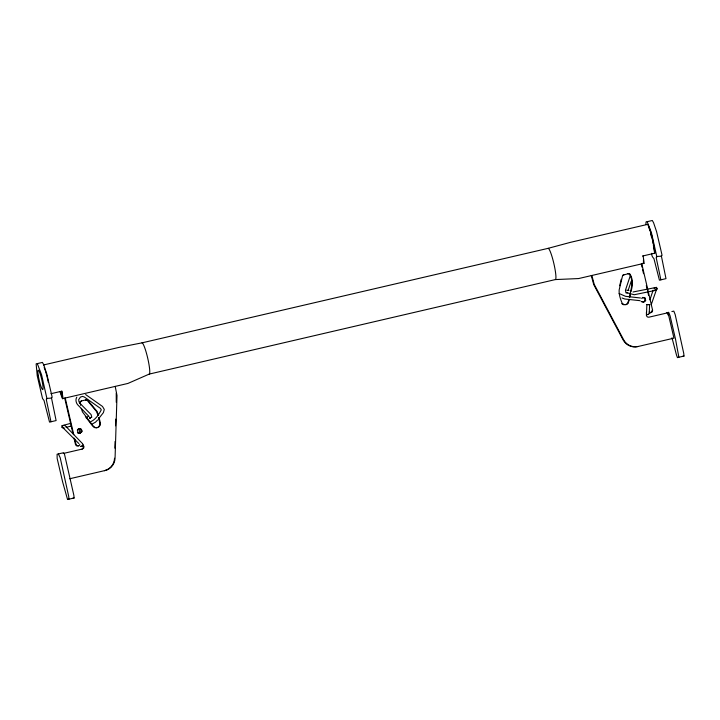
<?xml version="1.0" encoding="UTF-8"?>
<svg xmlns="http://www.w3.org/2000/svg" width="720" height="720" viewBox="0 0 720 720"><rect width="100%" height="100%" fill="white"/><g stroke="black" fill="none" stroke-linecap="round" stroke-linejoin="round"><path stroke-width="1.08" d="M649.224 313.632L649.611 304.623L646.866 304.587L646.542 312.777M114.858 448.164L115.065 441.459M115.542 425.808L115.749 419.103M116.271 402.336L116.235 393.21M645.885 224.541L646.029 221.958L652.311 220.5L653.58 222.75L656.586 231.669L661.869 254.376C663.507 257.967 655.191 254.745 656.271 258.021L660.87 279.837M79.578 403.407L79.839 401.922M652.086 310.392L651.816 311.877L650.61 312.777M628.92 299.457L627.534 303.561L625.734 304.695M629.352 297.261C630.792 289.719 634.14 281.142 629.37 274.041L627.894 273.771M629.442 299.34L628.047 303.444L626.256 304.569L623.619 304.722L621.783 303.642M629.874 297.135L630.522 293.841M630.954 291.636C632.727 285.894 633.294 279.18 629.892 273.924L628.416 273.645L622.584 275.265M646.416 312.255L646.443 315.72L647.343 316.944L648.819 317.214L668.034 312.741L673.947 338.148L637.704 346.581A13.275 13.158 76.9 0 1 623.097 339.885L593.721 284.571L591.309 275.607M46.98 398.826L41.571 374.787L37.323 363.636M79.812 444.456L79.146 445.761L76.41 445.779L75.51 444.564L74.007 438.084M656.865 256.896L651.456 232.866L647.208 221.715M619.677 285.75L621.234 279.27M643.455 261.738L643.455 260.028M628.2 290.241L631.206 281.214M649.926 299.79L653.121 290.187M651.222 304.704L656.694 288.963L655.803 290.358L657.45 288.738L656.379 287.388L633.033 291.978M51.453 397.782L56.106 420.57L49.536 422.1L44.028 400.5L42.525 398.493L37.242 375.795L36.135 363.888L42.426 362.421L43.686 364.68L46.692 373.599L51.975 396.297C53.622 399.888 45.306 396.675 46.386 399.951L50.985 421.767M661.347 255.852L665.991 278.649L659.421 280.179L653.922 258.57C652.716 257.301 651.609 256.104 651.654 253.332M630.297 275.67L625.446 290.223L625.977 292.896L627.696 292.743M76.815 397.125C75.357 399.411 75.906 402.543 77.499 404.586L89.046 416.502M666.747 312.759L668.682 312.309L670.068 315.765L675.522 339.21L678.879 357.246L677.439 357.579L676.476 354.996L671.994 337.779M671.877 311.562L673.803 311.112L675.189 314.577L683.73 353.313L684 356.049L677.439 357.579M98.55 426.906L99.72 425.133L99.801 423L98.568 417.699M98.469 418.887L103.392 412.641L104.283 409.41L102.492 406.44L85.617 394.533M97.614 420.003L95.535 422.163L92.502 423.855M86.319 418.176L88.065 416.331M77.427 429.822L78.57 428.733L81.351 429.3L81.9 431.613L79.668 433.368L81.9 431.613M641.718 298.494L642.87 297.414L645.129 298.125L645.66 300.447L643.932 302.058L641.151 301.473L642.654 301.941M643.41 302.175L645.66 300.447M89.937 418.383L91.008 417.429L89.478 418.023L91.782 417.204L91.08 414.567L79.533 402.885M81.567 400.905L80.361 401.796L80.568 405.324M81.972 449.127L83.178 448.227L83.025 444.924M90.972 421.605C95.778 419.328 99 414.288 101.295 409.824L100.413 408.357L84.321 397.008L82.557 396.396L80.424 397.071L78.678 399.645L79.011 402.066M623.934 274.689L622.539 275.904L619.146 289.953C618.822 294.534 620.469 299.394 622.305 303.516L624.141 304.596M643.977 263.349L578.61 278.559L555.363 279.576L149.211 374.094L127.899 383.445L62.532 398.655M654.057 288.18L656.379 287.388L654.732 287.973M70.533 423.396L62.073 425.691L61.713 427.374L64.044 427.959M646.956 314.667L648.738 314.163L647.1 314.631M43.551 364.959L119.349 347.319L141.948 342.864L548.109 248.346L570.339 242.37L647.217 224.478A14.067 1.881 76.9 0 1 653.58 244.611L654.894 253.161L642.546 256.032M67.554 499.5L74.115 497.979L73.845 495.234L64.458 454.068L63.513 452.736L57.096 454.23L57.15 458.397L62.604 481.842L67.554 499.5L68.985 499.167L68.715 496.431L60.183 457.695L58.392 453.933M72.675 498.312L74.115 497.979M682.569 356.382L684 356.049M66.114 427.356L71.424 426.006M50.949 393.705L61.938 391.149L62.694 396.09A5.112 0.684 76.9 0 1 62.694 398.727A5.112 0.684 76.9 0 1 61.533 396.36L60.03 391.59M81.045 401.022L86.049 399.861L87.84 400.338L97.083 411.444L98.595 415.458M642.87 297.414L642.348 297.54L645.129 298.125M80.19 433.242L77.409 432.675L78.912 433.134M63.279 453.474L82.494 449.001L83.7 448.11L83.97 446.616L82.458 443.493M69.75 478.746L104.913 470.565A13.275 13.158 76.9 0 0 115.065 458.109L117 395.505L115.2 386.397M649.611 304.623L646.866 304.587M626.67 290.178L628.938 290.466M80.883 446.31L82.575 446.004M80.757 446.337L82.431 446.04M63.234 428.211L63.909 428.094L62.487 427.239L78.822 443.529M63.81 425.484L62.073 425.691L64.512 425.367L65.664 426.204L82.305 443.412M85.536 399.978L87.318 400.455L96.561 411.561L98.073 415.584M97.155 427.698L95.049 427.473L93.357 426.186L82.467 411.921L81.279 408.366M640.449 297.99L625.527 296.316L619.083 293.508M640.107 300.69L624.807 298.998L621.981 297.981M78.408 445.932L76.923 445.662L76.032 444.438L74.772 439.047M650.394 312.831L649.224 311.958M649.332 312.84L652.338 311.76L652.608 310.266L641.799 263.853M626.778 292.752L634.221 294.741L656.46 290.169L654.786 289.692M81.351 429.3L79.092 428.607L77.373 430.245L77.931 432.558M92.835 426.312L94.527 427.599L96.633 427.815L99.072 426.789L100.233 425.007L100.323 422.874L99.09 417.582M85.347 416.502L92.151 425.421M60.3 391.527L62.298 396.981L61.668 391.212M80.829 429.417L81.387 431.73M667.521 312.867L668.007 314.982M641.286 263.97L642.033 267.21M642.537 269.37L643.545 273.69M646.308 285.561L647.064 288.801M647.559 290.961L648.567 295.281M591.831 275.481L594.243 284.445L623.619 339.759A13.275 13.158 76.9 0 0 638.226 346.464M65.232 398.025L73.773 434.727M64.71 398.151L72.999 433.773M644.607 298.242L645.138 300.564M653.337 244.845L654.624 253.224M643.104 255.906L643.86 260.847A5.112 0.684 76.9 0 1 643.248 262.62M648.423 226.953A12.285 1.647 76.9 0 1 650.223 231.336M650.574 232.452A12.285 1.647 76.9 0 1 652.5 240.075M652.698 241.038A12.285 1.647 76.9 0 1 653.175 243.801M548.109 248.346A16.029 2.151 76.9 0 1 553.842 263.475A16.029 2.151 76.9 0 1 555.381 279.576M650.628 233.73A9.954 1.332 76.9 0 1 651.663 237.663M141.948 342.864A16.029 2.151 76.9 0 1 147.672 357.993A16.029 2.151 76.9 0 1 149.211 374.094M114.543 458.226A13.275 13.158 76.9 0 1 104.4 470.691M44.145 367.542A14.067 1.881 76.9 0 1 45.27 370.512M45.648 371.664A14.067 1.881 76.9 0 1 48.348 382.509M81.756 430.245L81.477 431.937L79.794 432.18L79.038 430.641L80.253 429.444L81.756 430.245M38.223 375.309A9.954 1.332 76.9 0 0 42.732 389.592A9.954 1.332 76.9 0 0 40.473 374.778A9.954 1.332 76.9 0 0 38.223 375.309"/></g></svg>
